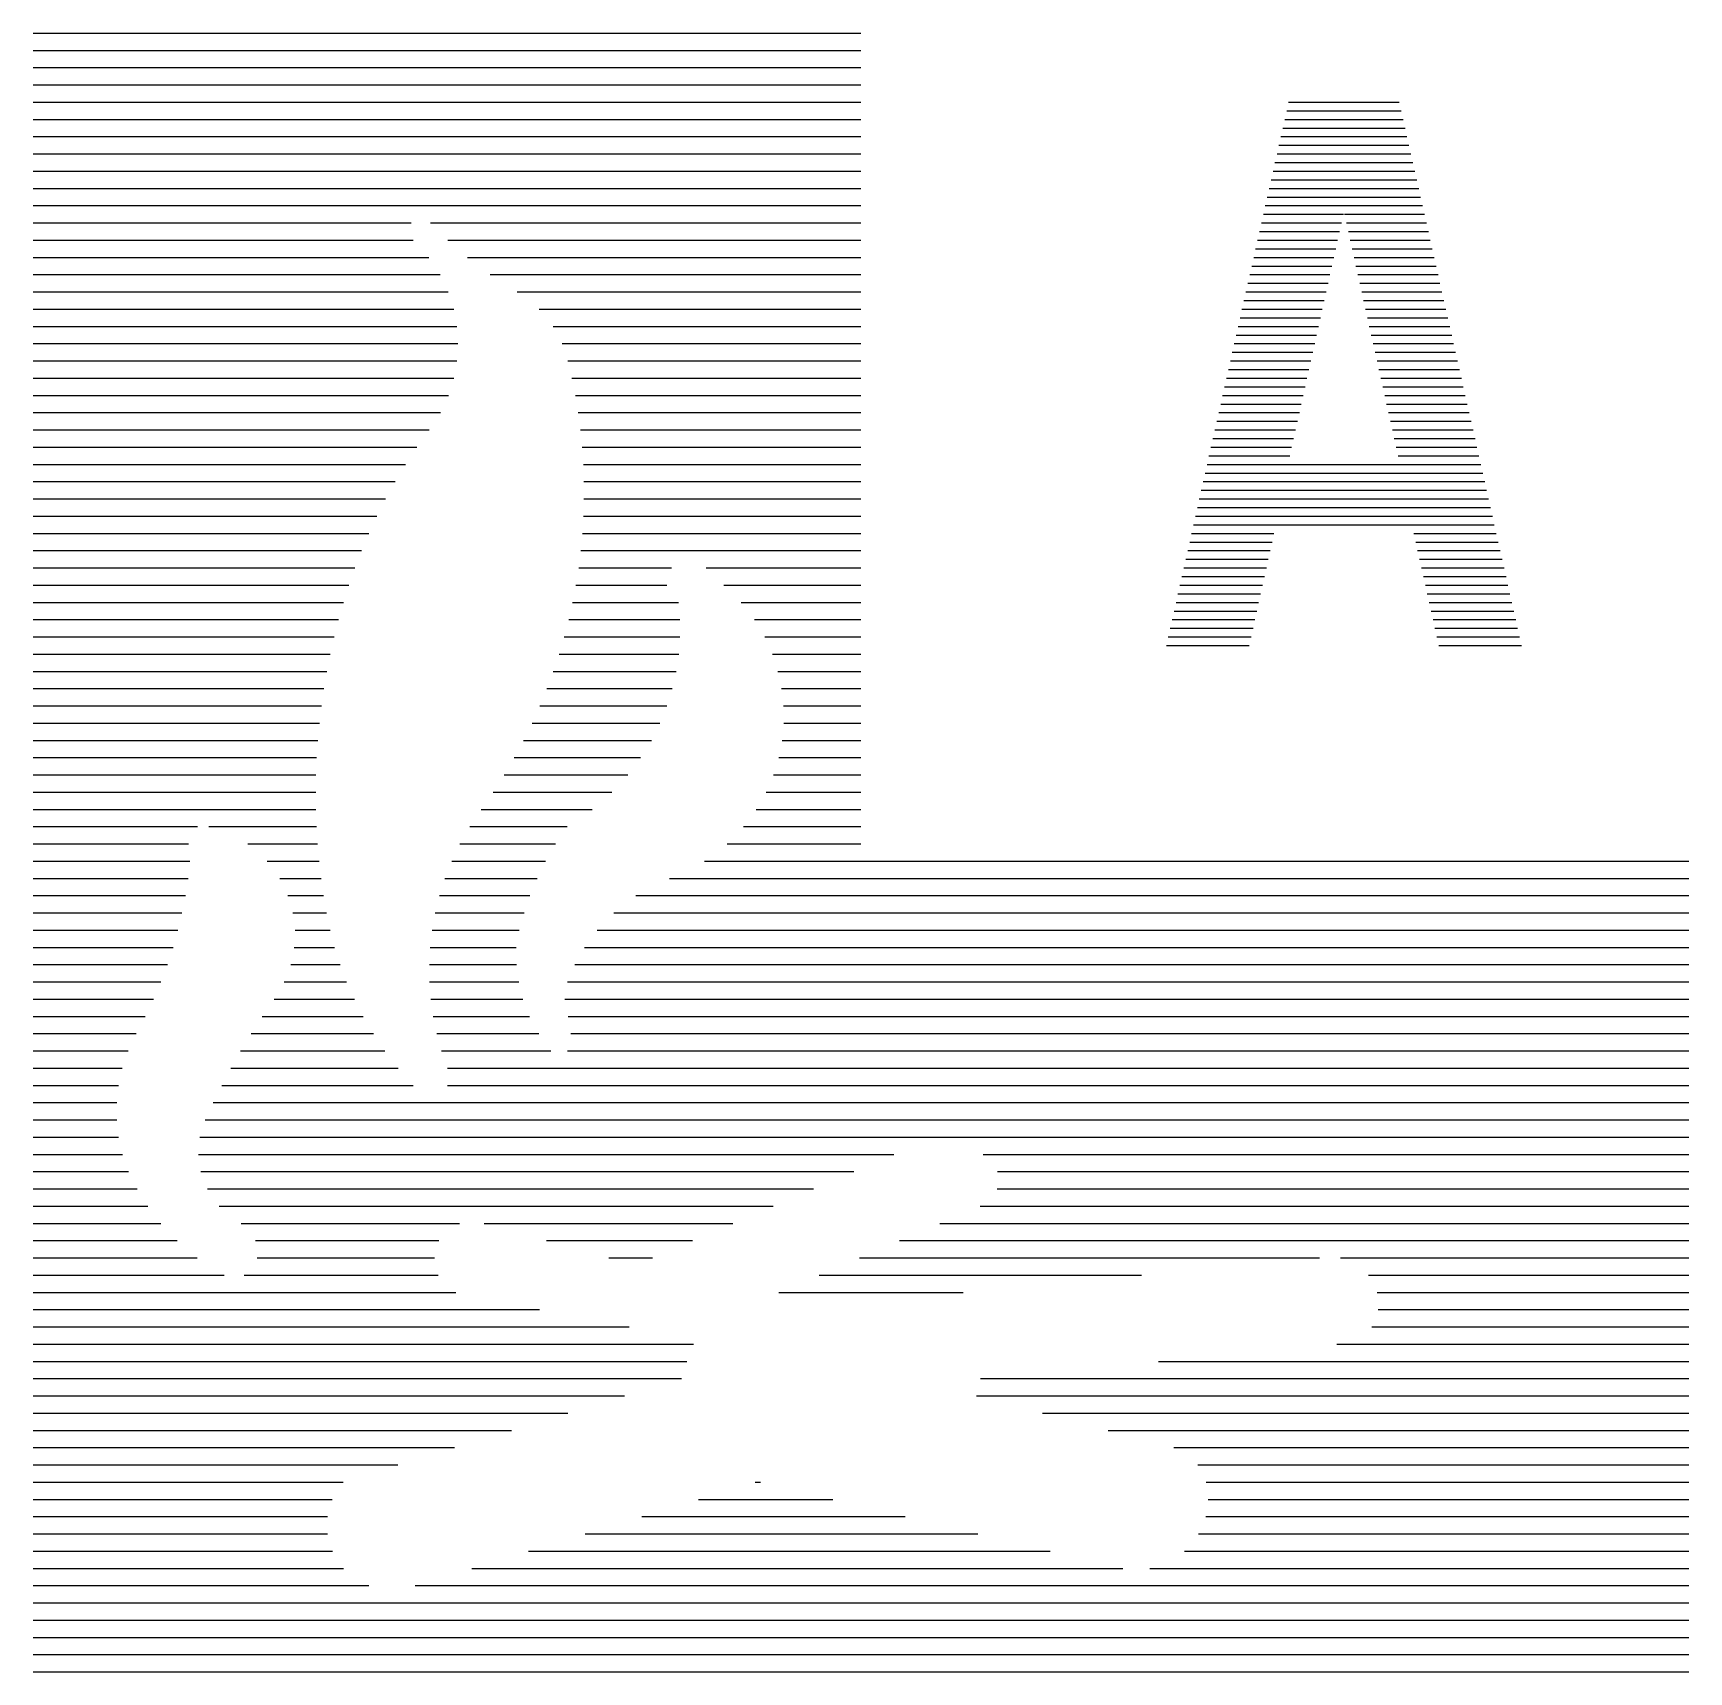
# Paper-space layout 'Layout1' of a CAD drawing. Extents: x 14 to 26, y 84.1 to 96.
import ezdxf

# ---------------------------------------------------------------- set-up
doc = ezdxf.new("R2010")
doc.units = 0
doc.layers.get('0').update_dxf_attribs({"linetype": 'CONTINUOUS'})
doc.layers.add('ROOD', color=1, linetype='CONTINUOUS')
doc.layers.add('VEILIG', color=7, linetype='CONTINUOUS')

# ---------------------------------------------------------------- blocks, each defined once
blk = doc.blocks.new('*X')
at = {"color": 0}
for p, q in [((14, 96), (20, 96)), ((14, 95.875), (20, 95.875)), ((14, 95.75), (20, 95.75)), ((14, 95.625), (20, 95.625)), ((14, 95.5), (20, 95.5)), ((23.085, 95.438), (23.915, 95.438)), ((23.099, 95.5), (23.901, 95.5)), ((14, 95.375), (20, 95.375)), ((23.057, 95.312), (23.943, 95.312)), ((23.071, 95.375), (23.929, 95.375)), ((14, 95.25), (20, 95.25)), ((23.029, 95.188), (23.971, 95.188)), ((23.043, 95.25), (23.957, 95.25)), ((14, 95.125), (20, 95.125)), ((23, 95.062), (24, 95.062)), ((23.015, 95.125), (23.985, 95.125)), ((14, 95), (20, 95)), ((22.972, 94.938), (24.028, 94.938)), ((22.986, 95), (24.014, 95)), ((14, 94.875), (20, 94.875)), ((22.944, 94.812), (24.056, 94.812)), ((22.958, 94.875), (24.042, 94.875)), ((14, 94.75), (20, 94.75)), ((22.916, 94.688), (23.496, 94.688)), ((22.93, 94.75), (24.07, 94.75)), ((23.504, 94.688), (24.084, 94.688)), ((14, 94.625), (16.741, 94.625)), ((16.88, 94.625), (20, 94.625)), ((22.888, 94.562), (23.468, 94.562)), ((22.902, 94.625), (23.482, 94.625)), ((23.518, 94.625), (24.098, 94.625)), ((23.532, 94.562), (24.112, 94.562)), ((14, 94.5), (16.755, 94.5)), ((17.005, 94.5), (20, 94.5)), ((22.874, 94.5), (23.454, 94.5)), ((23.546, 94.5), (24.126, 94.5)), ((14, 94.375), (16.868, 94.375)), ((17.147, 94.375), (20, 94.375)), ((22.846, 94.375), (23.427, 94.375)), ((22.86, 94.438), (23.441, 94.438)), ((23.559, 94.438), (24.14, 94.438)), ((23.573, 94.375), (24.154, 94.375)), ((14, 94.25), (16.949, 94.25)), ((17.313, 94.25), (20, 94.25)), ((22.818, 94.25), (23.399, 94.25)), ((22.832, 94.312), (23.413, 94.312)), ((23.587, 94.312), (24.168, 94.312)), ((23.601, 94.25), (24.182, 94.25)), ((14, 94.125), (17.008, 94.125)), ((17.508, 94.125), (20, 94.125)), ((22.79, 94.125), (23.371, 94.125)), ((22.804, 94.188), (23.385, 94.188)), ((23.615, 94.188), (24.196, 94.188)), ((23.629, 94.125), (24.21, 94.125)), ((14, 94), (17.048, 94)), ((17.667, 94), (20, 94)), ((22.761, 94), (23.343, 94)), ((22.775, 94.062), (23.357, 94.062)), ((23.643, 94.062), (24.225, 94.062)), ((23.657, 94), (24.239, 94)), ((14, 93.875), (17.071, 93.875)), ((17.768, 93.875), (20, 93.875)), ((22.733, 93.875), (23.316, 93.875)), ((22.747, 93.938), (23.329, 93.938)), ((23.671, 93.938), (24.253, 93.938)), ((23.684, 93.875), (24.267, 93.875)), ((14, 93.75), (17.079, 93.75)), ((17.835, 93.75), (20, 93.75)), ((22.705, 93.75), (23.288, 93.75)), ((22.719, 93.812), (23.302, 93.812)), ((23.698, 93.812), (24.281, 93.812)), ((23.712, 93.75), (24.295, 93.75)), ((14, 93.625), (17.072, 93.625)), ((17.876, 93.625), (20, 93.625)), ((22.677, 93.625), (23.26, 93.625)), ((22.691, 93.688), (23.274, 93.688)), ((23.726, 93.688), (24.309, 93.688)), ((23.74, 93.625), (24.323, 93.625)), ((14, 93.5), (17.049, 93.5)), ((17.905, 93.5), (20, 93.5)), ((22.649, 93.5), (23.232, 93.5)), ((22.663, 93.562), (23.246, 93.562)), ((23.754, 93.562), (24.337, 93.562)), ((23.768, 93.5), (24.351, 93.5)), ((14, 93.375), (17.01, 93.375)), ((17.93, 93.375), (20, 93.375)), ((22.621, 93.375), (23.204, 93.375)), ((22.635, 93.438), (23.218, 93.438)), ((23.782, 93.438), (24.365, 93.438)), ((23.796, 93.375), (24.379, 93.375)), ((14, 93.25), (16.952, 93.25)), ((17.951, 93.25), (20, 93.25)), ((22.593, 93.25), (23.177, 93.25)), ((22.607, 93.312), (23.191, 93.312)), ((23.809, 93.312), (24.393, 93.312)), ((23.823, 93.25), (24.407, 93.25)), ((14, 93.125), (16.871, 93.125)), ((17.967, 93.125), (20, 93.125)), ((22.564, 93.125), (23.149, 93.125)), ((22.579, 93.188), (23.163, 93.188)), ((23.837, 93.188), (24.421, 93.188)), ((23.851, 93.125), (24.436, 93.125)), ((14, 93), (16.782, 93)), ((17.979, 93), (20, 93)), ((22.536, 93), (23.121, 93)), ((22.55, 93.062), (23.135, 93.062)), ((23.865, 93.062), (24.45, 93.062)), ((23.879, 93), (24.464, 93)), ((22.522, 92.938), (23.107, 92.938)), ((23.893, 92.938), (24.478, 92.938)), ((14, 92.875), (16.7, 92.875)), ((17.988, 92.875), (20, 92.875)), ((22.494, 92.812), (24.506, 92.812)), ((22.508, 92.875), (24.492, 92.875)), ((14, 92.75), (16.625, 92.75)), ((17.992, 92.75), (20, 92.75)), ((22.466, 92.688), (24.534, 92.688)), ((22.48, 92.75), (24.52, 92.75)), ((14, 92.625), (16.555, 92.625)), ((17.992, 92.625), (20, 92.625)), ((22.438, 92.562), (24.562, 92.562)), ((22.452, 92.625), (24.548, 92.625)), ((14, 92.5), (16.492, 92.5)), ((17.989, 92.5), (20, 92.5)), ((22.41, 92.438), (24.59, 92.438)), ((22.424, 92.5), (24.576, 92.5)), ((14, 92.375), (16.433, 92.375)), ((17.981, 92.375), (20, 92.375)), ((22.382, 92.312), (22.979, 92.312)), ((22.396, 92.375), (22.993, 92.375)), ((24.007, 92.375), (24.604, 92.375)), ((24.021, 92.312), (24.618, 92.312)), ((14, 92.25), (16.38, 92.25)), ((17.969, 92.25), (20, 92.25)), ((22.354, 92.188), (22.952, 92.188)), ((22.368, 92.25), (22.966, 92.25)), ((24.034, 92.25), (24.632, 92.25)), ((24.048, 92.188), (24.646, 92.188)), ((14, 92.125), (16.331, 92.125)), ((17.954, 92.125), (18.626, 92.125)), ((18.879, 92.125), (20, 92.125)), ((22.325, 92.062), (22.924, 92.062)), ((22.339, 92.125), (22.938, 92.125)), ((24.062, 92.125), (24.661, 92.125)), ((24.076, 92.062), (24.675, 92.062)), ((14, 92), (16.288, 92)), ((17.934, 92), (18.592, 92)), ((19.006, 92), (20, 92)), ((22.297, 91.938), (22.896, 91.938)), ((22.311, 92), (22.91, 92)), ((24.09, 92), (24.689, 92)), ((24.104, 91.938), (24.703, 91.938)), ((14, 91.875), (16.249, 91.875)), ((17.91, 91.875), (18.677, 91.875)), ((19.132, 91.875), (20, 91.875)), ((22.269, 91.812), (22.868, 91.812)), ((22.283, 91.875), (22.882, 91.875)), ((24.118, 91.875), (24.717, 91.875)), ((24.132, 91.812), (24.731, 91.812)), ((14, 91.75), (16.213, 91.75)), ((17.882, 91.75), (18.687, 91.75)), ((19.228, 91.75), (20, 91.75)), ((22.241, 91.688), (22.841, 91.688)), ((22.255, 91.75), (22.854, 91.75)), ((24.146, 91.75), (24.745, 91.75)), ((24.159, 91.688), (24.759, 91.688)), ((14, 91.625), (16.182, 91.625)), ((17.849, 91.625), (18.688, 91.625)), ((19.302, 91.625), (20, 91.625)), ((22.213, 91.562), (22.813, 91.562)), ((22.227, 91.625), (22.827, 91.625)), ((24.173, 91.625), (24.773, 91.625)), ((24.187, 91.562), (24.787, 91.562)), ((14, 91.5), (16.154, 91.5)), ((17.812, 91.5), (18.679, 91.5)), ((19.358, 91.5), (20, 91.5)), ((14, 91.375), (16.129, 91.375)), ((17.77, 91.375), (18.661, 91.375)), ((19.398, 91.375), (20, 91.375)), ((14, 91.25), (16.108, 91.25)), ((17.724, 91.25), (18.632, 91.25)), ((19.425, 91.25), (20, 91.25)), ((14, 91.125), (16.09, 91.125)), ((17.673, 91.125), (18.594, 91.125)), ((19.439, 91.125), (20, 91.125)), ((14, 91), (16.075, 91)), ((17.616, 91), (18.543, 91)), ((19.44, 91), (20, 91)), ((14, 90.875), (16.063, 90.875)), ((17.554, 90.875), (18.481, 90.875)), ((19.428, 90.875), (20, 90.875)), ((14, 90.75), (16.055, 90.75)), ((17.487, 90.75), (18.403, 90.75)), ((19.404, 90.75), (20, 90.75)), ((14, 90.625), (16.05, 90.625)), ((17.413, 90.625), (18.31, 90.625)), ((19.365, 90.625), (20, 90.625)), ((14, 90.5), (16.048, 90.5)), ((17.333, 90.5), (18.195, 90.5)), ((19.312, 90.5), (20, 90.5)), ((14, 90.375), (16.05, 90.375)), ((17.246, 90.375), (18.052, 90.375)), ((19.241, 90.375), (20, 90.375)), ((14, 90.25), (15.192, 90.25)), ((15.274, 90.25), (16.054, 90.25)), ((17.164, 90.25), (17.871, 90.25)), ((19.149, 90.25), (20, 90.25)), ((14, 90.125), (15.126, 90.125)), ((15.557, 90.125), (16.062, 90.125)), ((17.093, 90.125), (17.787, 90.125)), ((19.029, 90.125), (20, 90.125)), ((14, 90), (15.137, 90)), ((15.697, 90), (16.073, 90)), ((17.034, 90), (17.714, 90)), ((18.866, 90), (26, 90)), ((14, 89.875), (15.124, 89.875)), ((15.788, 89.875), (16.087, 89.875)), ((16.985, 89.875), (17.653, 89.875)), ((18.612, 89.875), (26, 89.875)), ((14, 89.75), (15.104, 89.75)), ((15.847, 89.75), (16.105, 89.75)), ((16.946, 89.75), (17.601, 89.75)), ((18.368, 89.75), (26, 89.75)), ((14, 89.625), (15.079, 89.625)), ((15.883, 89.625), (16.126, 89.625)), ((16.915, 89.625), (17.558, 89.625)), ((18.208, 89.625), (26, 89.625)), ((14, 89.5), (15.049, 89.5)), ((15.898, 89.5), (16.152, 89.5)), ((16.893, 89.5), (17.523, 89.5)), ((18.089, 89.5), (26, 89.5)), ((14, 89.375), (15.014, 89.375)), ((15.893, 89.375), (16.185, 89.375)), ((16.878, 89.375), (17.501, 89.375)), ((17.997, 89.375), (26, 89.375)), ((14, 89.25), (14.973, 89.25)), ((15.868, 89.25), (16.225, 89.25)), ((16.872, 89.25), (17.503, 89.25)), ((17.927, 89.25), (26, 89.25)), ((14, 89.125), (14.926, 89.125)), ((15.82, 89.125), (16.272, 89.125)), ((16.873, 89.125), (17.519, 89.125)), ((17.873, 89.125), (26, 89.125)), ((14, 89), (14.873, 89)), ((15.746, 89), (16.328, 89)), ((16.883, 89), (17.55, 89)), ((17.853, 89), (26, 89)), ((14, 88.875), (14.813, 88.875)), ((15.661, 88.875), (16.392, 88.875)), ((16.9, 88.875), (17.598, 88.875)), ((17.877, 88.875), (26, 88.875)), ((14, 88.75), (14.747, 88.75)), ((15.58, 88.75), (16.466, 88.75)), ((16.925, 88.75), (17.664, 88.75)), ((17.897, 88.75), (26, 88.75)), ((14, 88.625), (14.688, 88.625)), ((15.504, 88.625), (16.55, 88.625)), ((16.959, 88.625), (17.752, 88.625)), ((17.873, 88.625), (26, 88.625)), ((14, 88.5), (14.646, 88.5)), ((15.434, 88.5), (16.645, 88.5)), ((17.002, 88.5), (26, 88.5)), ((14, 88.375), (14.619, 88.375)), ((15.367, 88.375), (16.755, 88.375)), ((17.002, 88.375), (26, 88.375)), ((14, 88.25), (14.606, 88.25)), ((15.305, 88.25), (26, 88.25)), ((14, 88.125), (14.606, 88.125)), ((15.248, 88.125), (26, 88.125)), ((14, 88), (14.62, 88)), ((15.209, 88), (26, 88)), ((14, 87.875), (14.649, 87.875)), ((15.199, 87.875), (20.238, 87.875)), ((20.886, 87.875), (26, 87.875)), ((14, 87.75), (14.692, 87.75)), ((15.216, 87.75), (19.947, 87.75)), ((20.99, 87.75), (26, 87.75)), ((14, 87.625), (14.753, 87.625)), ((15.263, 87.625), (19.655, 87.625)), ((20.987, 87.625), (26, 87.625)), ((14, 87.5), (14.831, 87.5)), ((15.349, 87.5), (19.363, 87.5)), ((20.863, 87.5), (26, 87.5)), ((14, 87.375), (14.926, 87.375)), ((15.509, 87.375), (17.09, 87.375)), ((17.268, 87.375), (19.072, 87.375)), ((20.572, 87.375), (26, 87.375)), ((14, 87.25), (15.043, 87.25)), ((15.612, 87.25), (16.941, 87.25)), ((17.72, 87.25), (18.78, 87.25)), ((20.28, 87.25), (26, 87.25)), ((14, 87.125), (15.19, 87.125)), ((15.624, 87.125), (16.908, 87.125)), ((18.172, 87.125), (18.488, 87.125)), ((19.988, 87.125), (23.323, 87.125)), ((23.475, 87.125), (26, 87.125)), ((14, 87), (15.385, 87)), ((15.53, 87), (16.936, 87)), ((19.697, 87), (22.032, 87)), ((23.678, 87), (26, 87)), ((14, 86.875), (17.063, 86.875)), ((19.405, 86.875), (20.74, 86.875)), ((23.74, 86.875), (26, 86.875)), ((14, 86.75), (17.669, 86.75)), ((23.749, 86.75), (26, 86.75)), ((14, 86.625), (18.319, 86.625)), ((23.703, 86.625), (26, 86.625)), ((14, 86.5), (18.786, 86.5)), ((23.448, 86.5), (26, 86.5)), ((14, 86.375), (18.737, 86.375)), ((22.157, 86.375), (26, 86.375)), ((14, 86.25), (18.698, 86.25)), ((20.865, 86.25), (26, 86.25)), ((14, 86.125), (18.287, 86.125)), ((20.838, 86.125), (26, 86.125)), ((14, 86), (17.876, 86)), ((21.315, 86), (26, 86)), ((14, 85.875), (17.466, 85.875)), ((21.792, 85.875), (26, 85.875)), ((14, 85.75), (17.055, 85.75)), ((22.267, 85.75), (26, 85.75)), ((14, 85.625), (16.644, 85.625)), ((22.442, 85.625), (26, 85.625)), ((14, 85.5), (16.246, 85.5)), ((19.234, 85.5), (19.271, 85.5)), ((22.501, 85.5), (26, 85.5)), ((14, 85.375), (16.167, 85.375)), ((18.823, 85.375), (19.796, 85.375)), ((22.516, 85.375), (26, 85.375)), ((14, 85.25), (16.133, 85.25)), ((18.412, 85.25), (20.321, 85.25)), ((22.499, 85.25), (26, 85.25)), ((14, 85.125), (16.133, 85.125)), ((18.001, 85.125), (20.846, 85.125)), ((22.446, 85.125), (26, 85.125)), ((14, 85), (16.169, 85)), ((17.591, 85), (21.371, 85)), ((22.345, 85), (26, 85)), ((14, 84.875), (16.25, 84.875)), ((17.18, 84.875), (21.898, 84.875)), ((22.093, 84.875), (26, 84.875)), ((14, 84.75), (16.432, 84.75)), ((16.769, 84.75), (26, 84.75)), ((14, 84.625), (26, 84.625)), ((14, 84.5), (26, 84.5)), ((14, 84.375), (26, 84.375)), ((14, 84.25), (26, 84.25)), ((14, 84.125), (26, 84.125))]:
    blk.add_line(p, q, dxfattribs=at)

psp = doc.layouts.get("Layout1")

# ---------------------------------------------------------------- block references
at = {"layer": 'ROOD', "color": 0}
psp.add_blockref('*X', (0, 0), dxfattribs=at)
at = {"layer": 'VEILIG', "color": 0}
psp.add_blockref('*X', (0, 0), dxfattribs=at)

doc.saveas('drawing.dxf')
